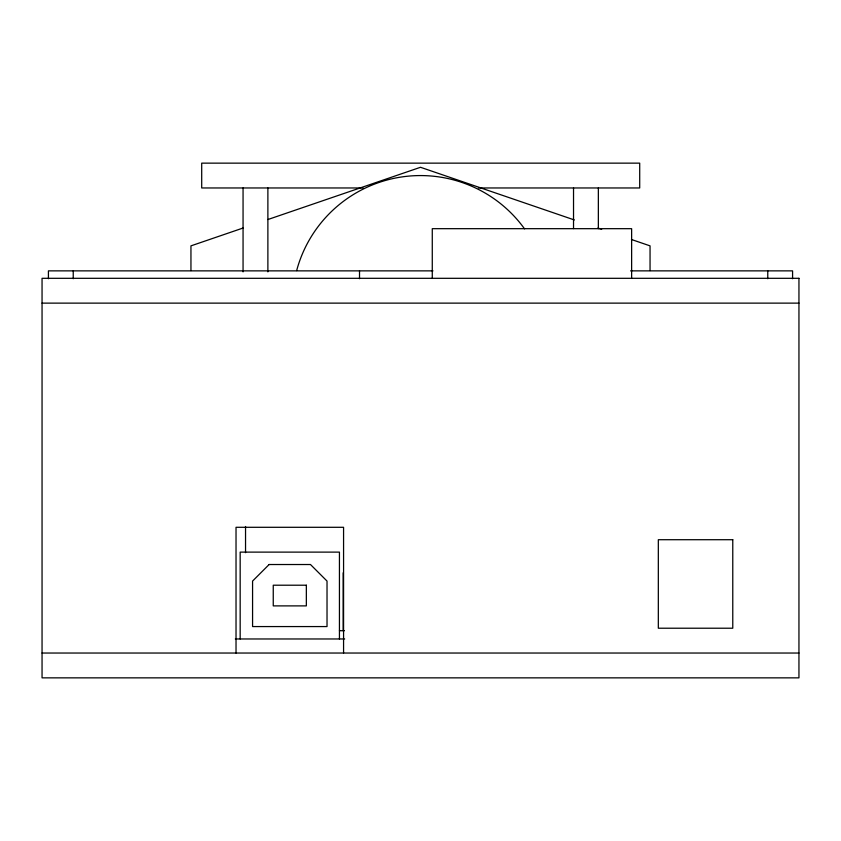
<?xml version="1.0" encoding="UTF-8"?>
<svg xmlns="http://www.w3.org/2000/svg" width="841" height="841" viewBox="0 0 841 841"><rect width="100%" height="100%" fill="white"/><g stroke="black" fill="none" stroke-linecap="round" stroke-linejoin="round"><path stroke-width="1.26" d="M243.06 228.027L190.949 245.866L190.949 270.592M267.88 219.533L420.5 167.285L574.361 219.953M363.007 187.964L201.703 187.964L201.703 163.143L639.707 163.143L639.707 187.964L478.413 187.964M432.968 270.865L48.421 270.865L48.421 278.728M630.561 270.865L792.579 270.865L792.579 278.728M42.05 303.128L798.95 303.128M339.438 630.708L344.4 630.708M235.322 638.971L344.663 638.971M42.05 653.037L798.95 653.037M597.94 228.027L601.662 229.299M631.444 239.496L650.051 245.866L650.051 270.592M767.77 270.865L767.77 278.728M631.633 278.308L631.633 228.678L432.274 228.678L432.274 278.308M598.35 187.964L598.35 228.689M573.53 187.964L573.53 228.605M359.517 270.865L359.517 278.728M343.57 653.037L343.57 527.296L236.027 527.296L236.027 653.037M343.16 572.795L343.16 630.708M339.438 638.971L339.438 552.117L240.169 552.117L240.169 638.971M267.88 187.964L267.88 271.874M245.54 526.487L245.54 552.684M243.06 187.964L243.06 271.874M73.23 270.865L73.23 278.728M296.652 270.592A128.221 128.221 0 0 1 524.542 228.847M269.12 564.521L252.573 581.068L252.573 626.566L327.023 626.566L327.023 581.068L310.476 564.521L269.12 564.521M798.95 278.308L42.05 278.308L42.05 677.857L798.95 677.857L798.95 278.308M732.774 539.712L658.324 539.712L658.324 628.216L732.774 628.216L732.774 539.712M306.345 585.21L273.251 585.21L273.251 605.888L306.345 605.888L306.345 585.21"/></g></svg>
